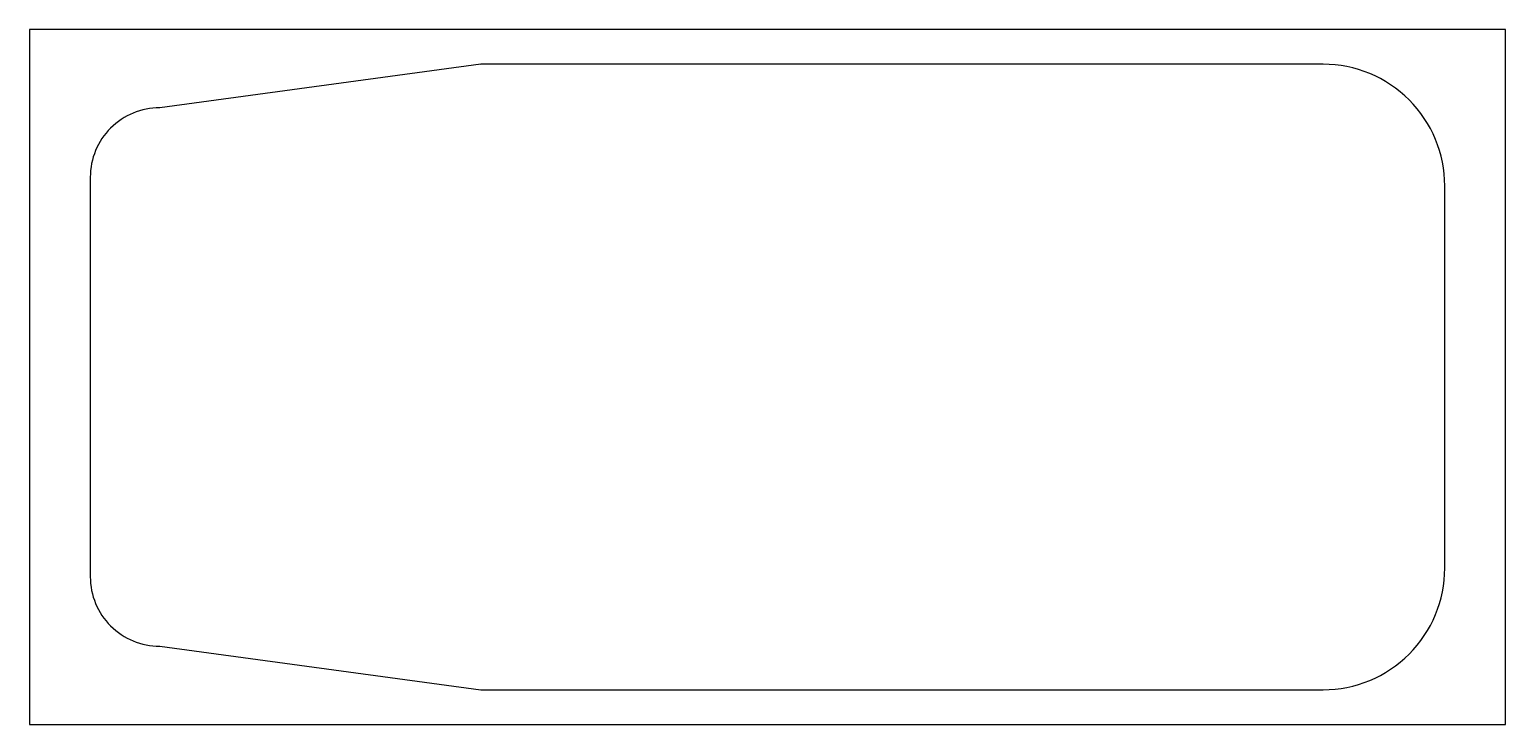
# Model space of a CAD drawing. Extents: x -1.7 to 0, y -0.4 to 0.4.
import ezdxf

# ---------------------------------------------------------------- set-up
doc = ezdxf.new("R2010")
doc.units = 0
doc.layers.add('SN', color=7, linetype='CONTINUOUS')

msp = doc.modelspace()

# ---------------------------------------------------------------- linework, layer by layer
at = {"layer": 'SN', "color": 0}
msp.add_lwpolyline([(-1.7, -0.4), (0, -0.4), (0, 0.4), (-1.7, 0.4)], close=True, dxfattribs=at)
msp.add_lwpolyline([(-0.21, -0.36, 0.414214), (-0.07, -0.22), (-0.07, 0.22, 0.414214), (-0.21, 0.36), (-1.18, 0.36), (-1.55, 0.31, 0.414214), (-1.63, 0.23), (-1.63, -0.23, 0.414214), (-1.55, -0.31), (-1.18, -0.36)], format="xyb", close=True, dxfattribs=at)
msp.add_arc((-1.179, 0.345), 0.015, 90, 97.6961, dxfattribs=at)

doc.saveas('drawing.dxf')
